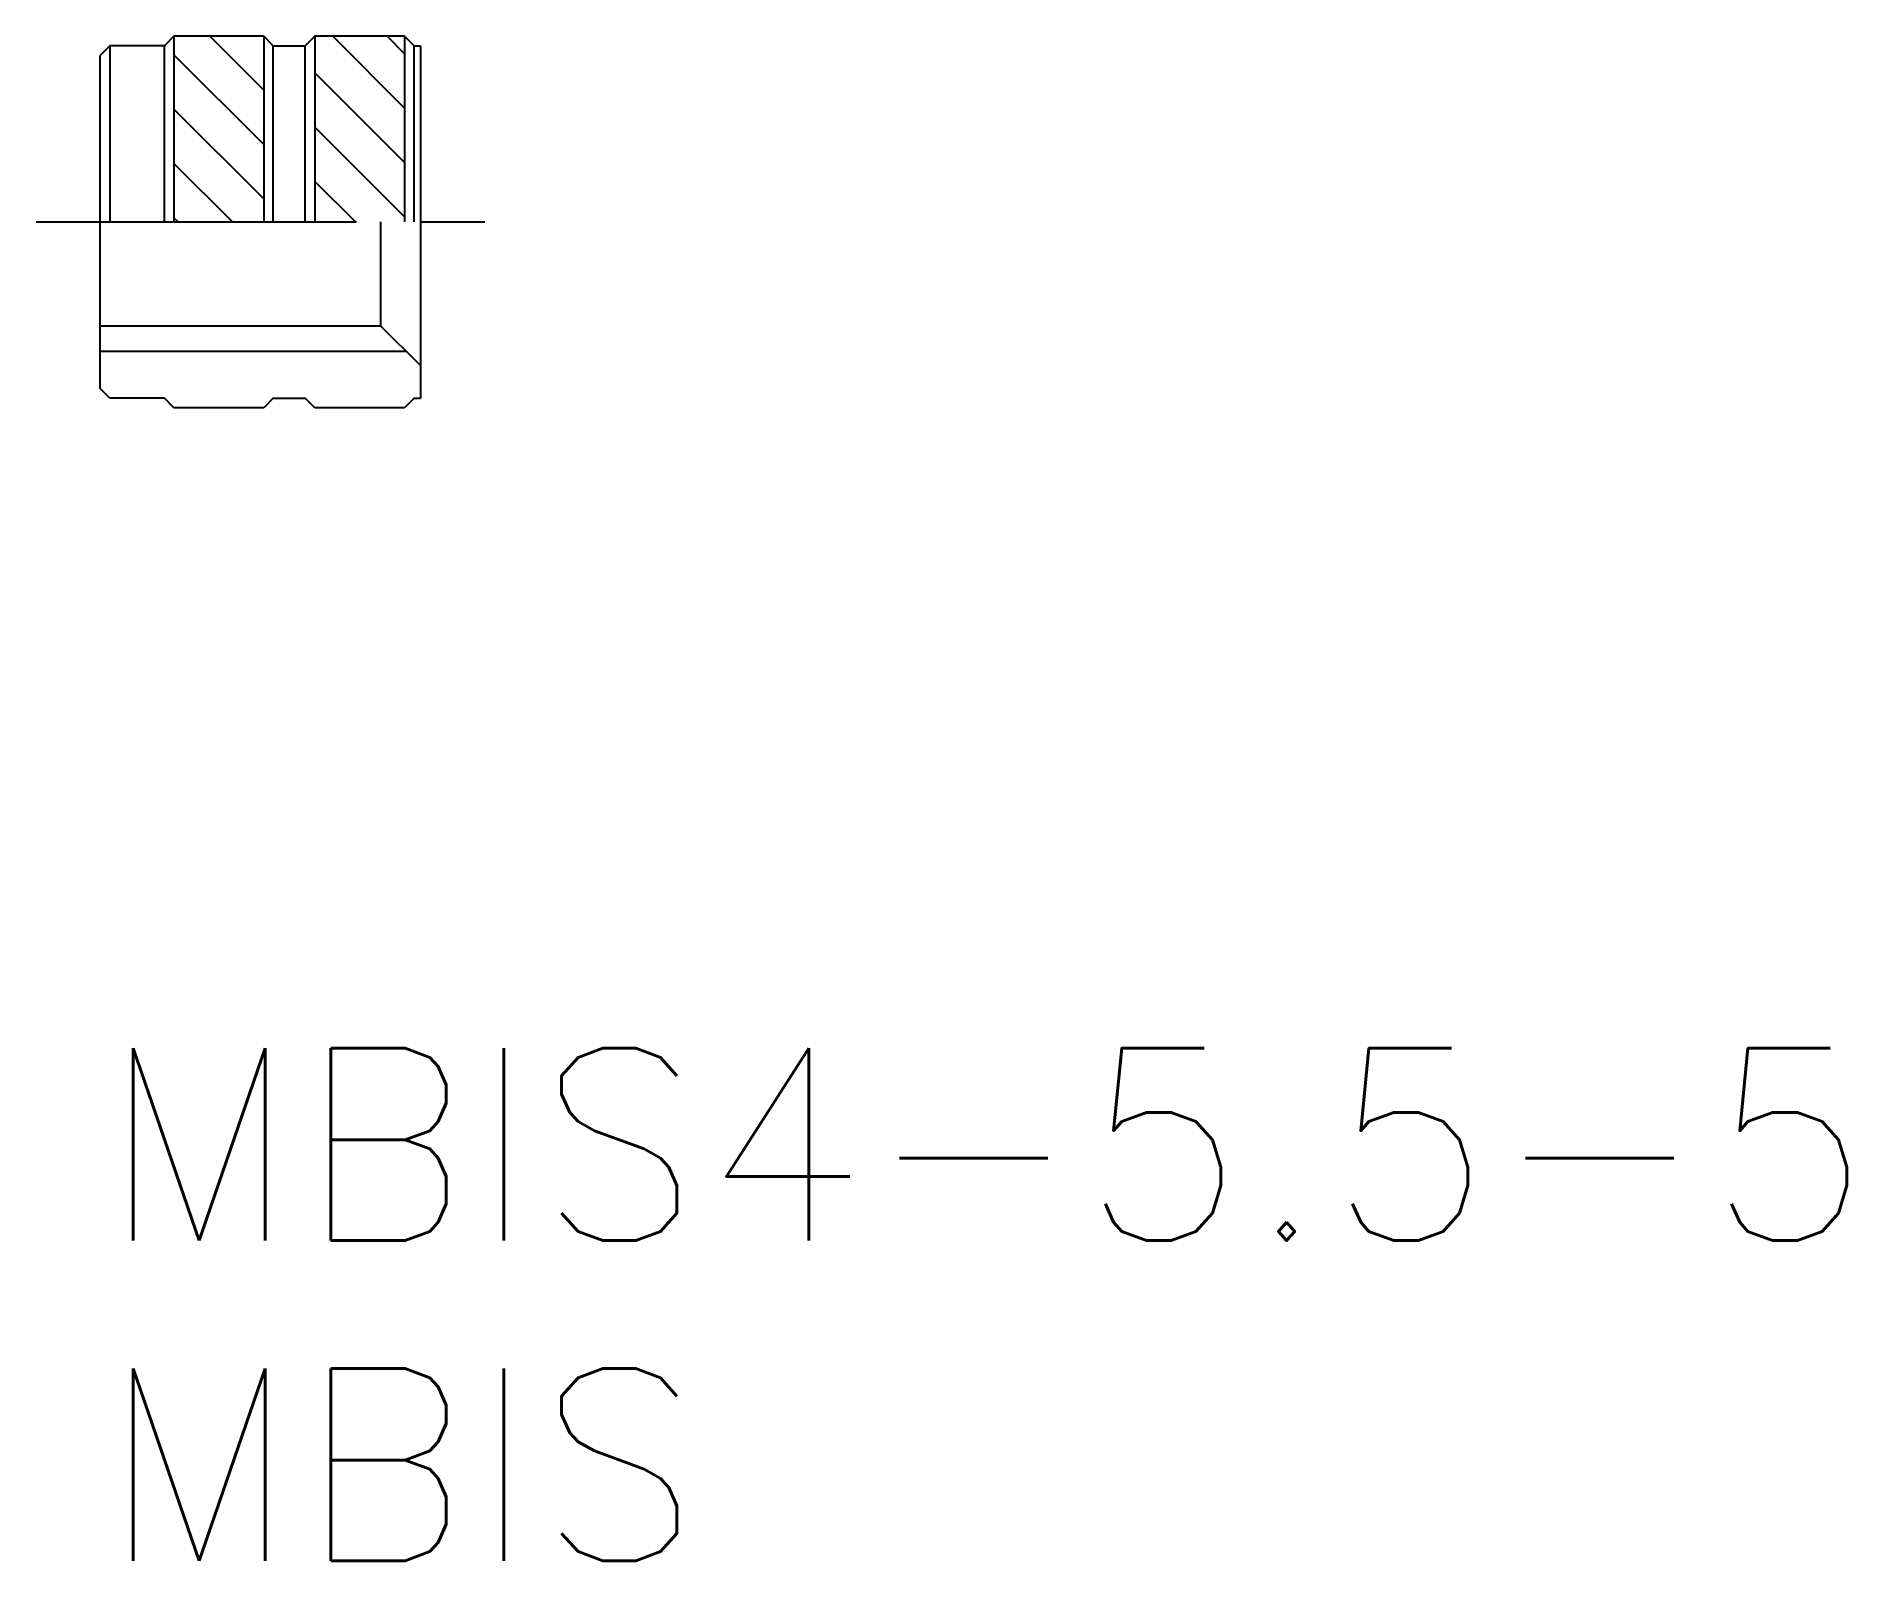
# Model space of a CAD drawing. Extents: x -1 to 27.3, y -8 to 15.8.
import ezdxf

# ---------------------------------------------------------------- set-up
doc = ezdxf.new("R2010")
doc.units = 0
doc.header["$LTSCALE"] = 0.5
doc.linetypes.add('CENTER', pattern=[50.8, 31.75, -6.35, 6.35, -6.35])
doc.linetypes.add('DASHDOT', pattern=[17, 10, -2, 3, -2])
doc.layers.get('DEFPOINTS').update_dxf_attribs({"linetype": 'CONTINUOUS'})
for name, color, linetype in [('MSM_CENTER', 1, 'CENTER'), ('MSM_CONTINUOUS', 7, 'CONTINUOUS'), ('MSM_NARROW', 5, 'CONTINUOUS'), ('MSM_PART_NUMBER', 7, 'CONTINUOUS')]:
    doc.layers.add(name, color=color, linetype=linetype)
doc.styles.get("Standard").update_dxf_attribs({"font": 'txt.shx', "height": 3, "bigfont": 'bigfont.shx'})

msp = doc.modelspace()

# ---------------------------------------------------------------- linework, layer by layer
at = {"layer": 'DEFPOINTS'}
msp.add_line((4.375, 11.279), (5, 10.66), dxfattribs=at)
at = {"layer": 'MSM_CENTER', "linetype": 'DASHDOT'}
msp.add_line((-1, 12.9), (6, 12.9), dxfattribs=at)
at = {"layer": 'MSM_CONTINUOUS'}
for p, q in [((0.15, 15.65), (0, 15.5)), ((1, 15.65), (0.15, 15.65)), ((0.15, 15.65), (0.15, 12.9)), ((1.15, 15.8), (1, 15.65)), ((1, 12.9), (1, 15.65)), ((2.55, 15.8), (1.15, 15.8)), ((1.15, 15.8), (1.15, 12.9)), ((2.55, 14.959), (1.709, 15.8)), ((2.7, 15.65), (2.55, 15.8)), ((2.55, 15.8), (2.55, 12.9)), ((2.7, 15.65), (3.2, 15.65)), ((2.7, 12.9), (2.7, 15.65)), ((3.35, 15.8), (3.2, 15.65)), ((3.2, 12.9), (3.2, 15.65)), ((4.75, 15.8), (3.35, 15.8)), ((3.35, 15.8), (3.35, 12.9)), ((4.75, 14.679), (3.629, 15.8)), ((4.477, 15.8), (4.75, 15.527)), ((4.9, 15.65), (4.75, 15.8)), ((4.75, 15.8), (4.75, 12.9)), ((4.9, 15.65), (5, 15.65)), ((4.9, 12.9), (4.9, 15.65)), ((5, 15.65), (5, 10.15)), ((0, 10.3), (0, 15.5)), ((2.55, 14.111), (1.15, 15.511)), ((4.75, 13.83), (3.35, 15.23)), ((2.55, 13.262), (1.15, 14.662)), ((4.75, 12.982), (3.35, 14.382)), ((2.064, 12.9), (1.15, 13.814)), ((3.983, 12.9), (3.35, 13.533)), ((1.215, 12.9), (1.15, 12.965)), ((4.375, 12.9), (4.375, 11.279)), ((0, 11.279), (4.375, 11.279)), ((4.375, 11.279), (5, 10.66)), ((0.15, 10.15), (0, 10.3)), ((1, 10.15), (0.15, 10.15)), ((1.15, 10), (1, 10.15)), ((2.55, 10), (1.15, 10)), ((2.7, 10.15), (2.55, 10)), ((2.7, 10.15), (3.2, 10.15)), ((3.35, 10), (3.2, 10.15)), ((4.75, 10), (3.35, 10)), ((4.9, 10.15), (4.75, 10)), ((4.9, 10.15), (5, 10.15))]:
    msp.add_line(p, q, dxfattribs=at)
at = {"layer": 'MSM_NARROW', "linetype": 'CONTINUOUS'}
msp.add_line((0, 10.881), (4.777, 10.881), dxfattribs=at)

# ---------------------------------------------------------------- texts
at = {"layer": 'MSM_PART_NUMBER'}
for s, p in [('MBIS4-5.5-5', (0, -3)), ('MBIS', (0, -8))]:
    msp.add_text(s, height=3, dxfattribs=at).set_placement(p)

doc.saveas('drawing.dxf')
